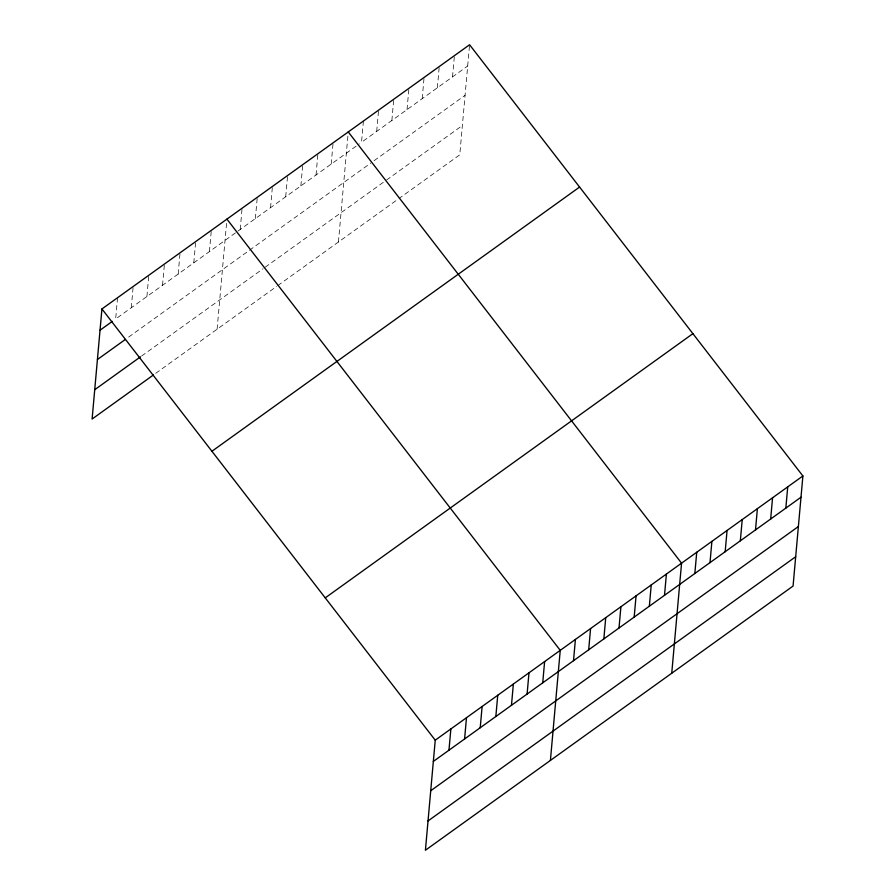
<?xml version="1.0" encoding="UTF-8"?>
<svg xmlns="http://www.w3.org/2000/svg" width="895" height="895" viewBox="0 0 895 895"><rect width="100%" height="100%" fill="white"/><g stroke="black" fill="none" stroke-linecap="round" stroke-linejoin="round"><path stroke-width="0.67" stroke-dasharray="4.47 3.36" d="M117.558 297.722L115.656 318.978L236.951 231.816M131.285 307.757L133.176 286.501M146.914 296.525L148.805 275.268M162.532 285.292L164.311 265.367M178.161 274.071L179.94 254.135M193.79 262.839L195.569 242.914M209.408 251.607L211.309 230.351M217.105 329.203L226.815 220.45M240.207 229.478L242.097 208.222M255.366 218.581L257.268 197.325M270.536 207.685L272.427 186.428M285.695 196.788L287.597 175.532M300.865 185.891L302.756 164.635M316.036 174.995L317.926 153.739M331.195 164.087L333.097 142.831M338.433 242.019L348.144 133.266M363.426 121.038L361.524 142.294L467.682 66.006M376.694 131.397L378.585 110.141M391.865 120.501L393.755 99.244M407.024 109.604L408.802 89.668M422.194 98.696L424.085 77.44M437.353 87.799L439.255 66.543M452.523 76.903L454.414 55.647M469.461 46.081L459.761 154.824L399.103 198.422M238.036 231.044L359.365 143.849M128.667 337.068L370.832 163.047M374.076 160.708L465.076 95.317M141.6 356.031L263.052 268.757M265.222 267.191L384.38 181.562M386.55 180.007L462.379 125.513M155.719 373.316L276.689 286.389M277.774 285.606L398.018 199.193"/><path stroke-width="1.34" d="M101.929 308.954L435.238 740.176L425.416 850.25L793.071 586.046L802.893 475.972L469.584 44.75L101.929 308.954L92.107 419.028L153.492 374.915M448.966 750.2L450.867 728.944M464.594 738.968L466.485 717.712M480.223 727.747L482.114 706.491M495.841 716.515L497.743 695.258M511.47 705.282L513.361 684.026M527.099 694.061L528.99 672.805M542.717 682.829L544.619 661.573M550.414 760.426L560.236 650.341L226.927 219.13M573.516 660.7L575.407 639.444M588.675 649.804L590.577 628.547M603.845 638.907L605.736 617.651M619.004 628.01L620.906 606.754M634.175 617.102L636.065 595.846M649.345 606.206L651.236 584.95M664.504 595.309L666.406 574.053M671.742 673.23L681.565 563.156L348.256 131.934M694.833 573.516L696.735 552.26M710.003 562.619L711.894 541.363M725.174 551.712L727.064 530.466M740.333 540.815L742.235 519.559M755.503 529.918L757.394 508.662M770.662 519.022L772.564 497.765M785.832 508.125L787.723 486.869M100.039 330.21L112.311 321.383M97.421 359.522L125.322 339.473M94.725 389.717L140.481 356.836M211.925 451.259L579.58 187.055M325.243 597.871L692.898 333.667M435.238 740.176L802.893 475.972M433.348 761.432L800.991 497.228M430.73 790.744L798.385 526.54M428.034 820.939L795.689 556.735"/></g></svg>
